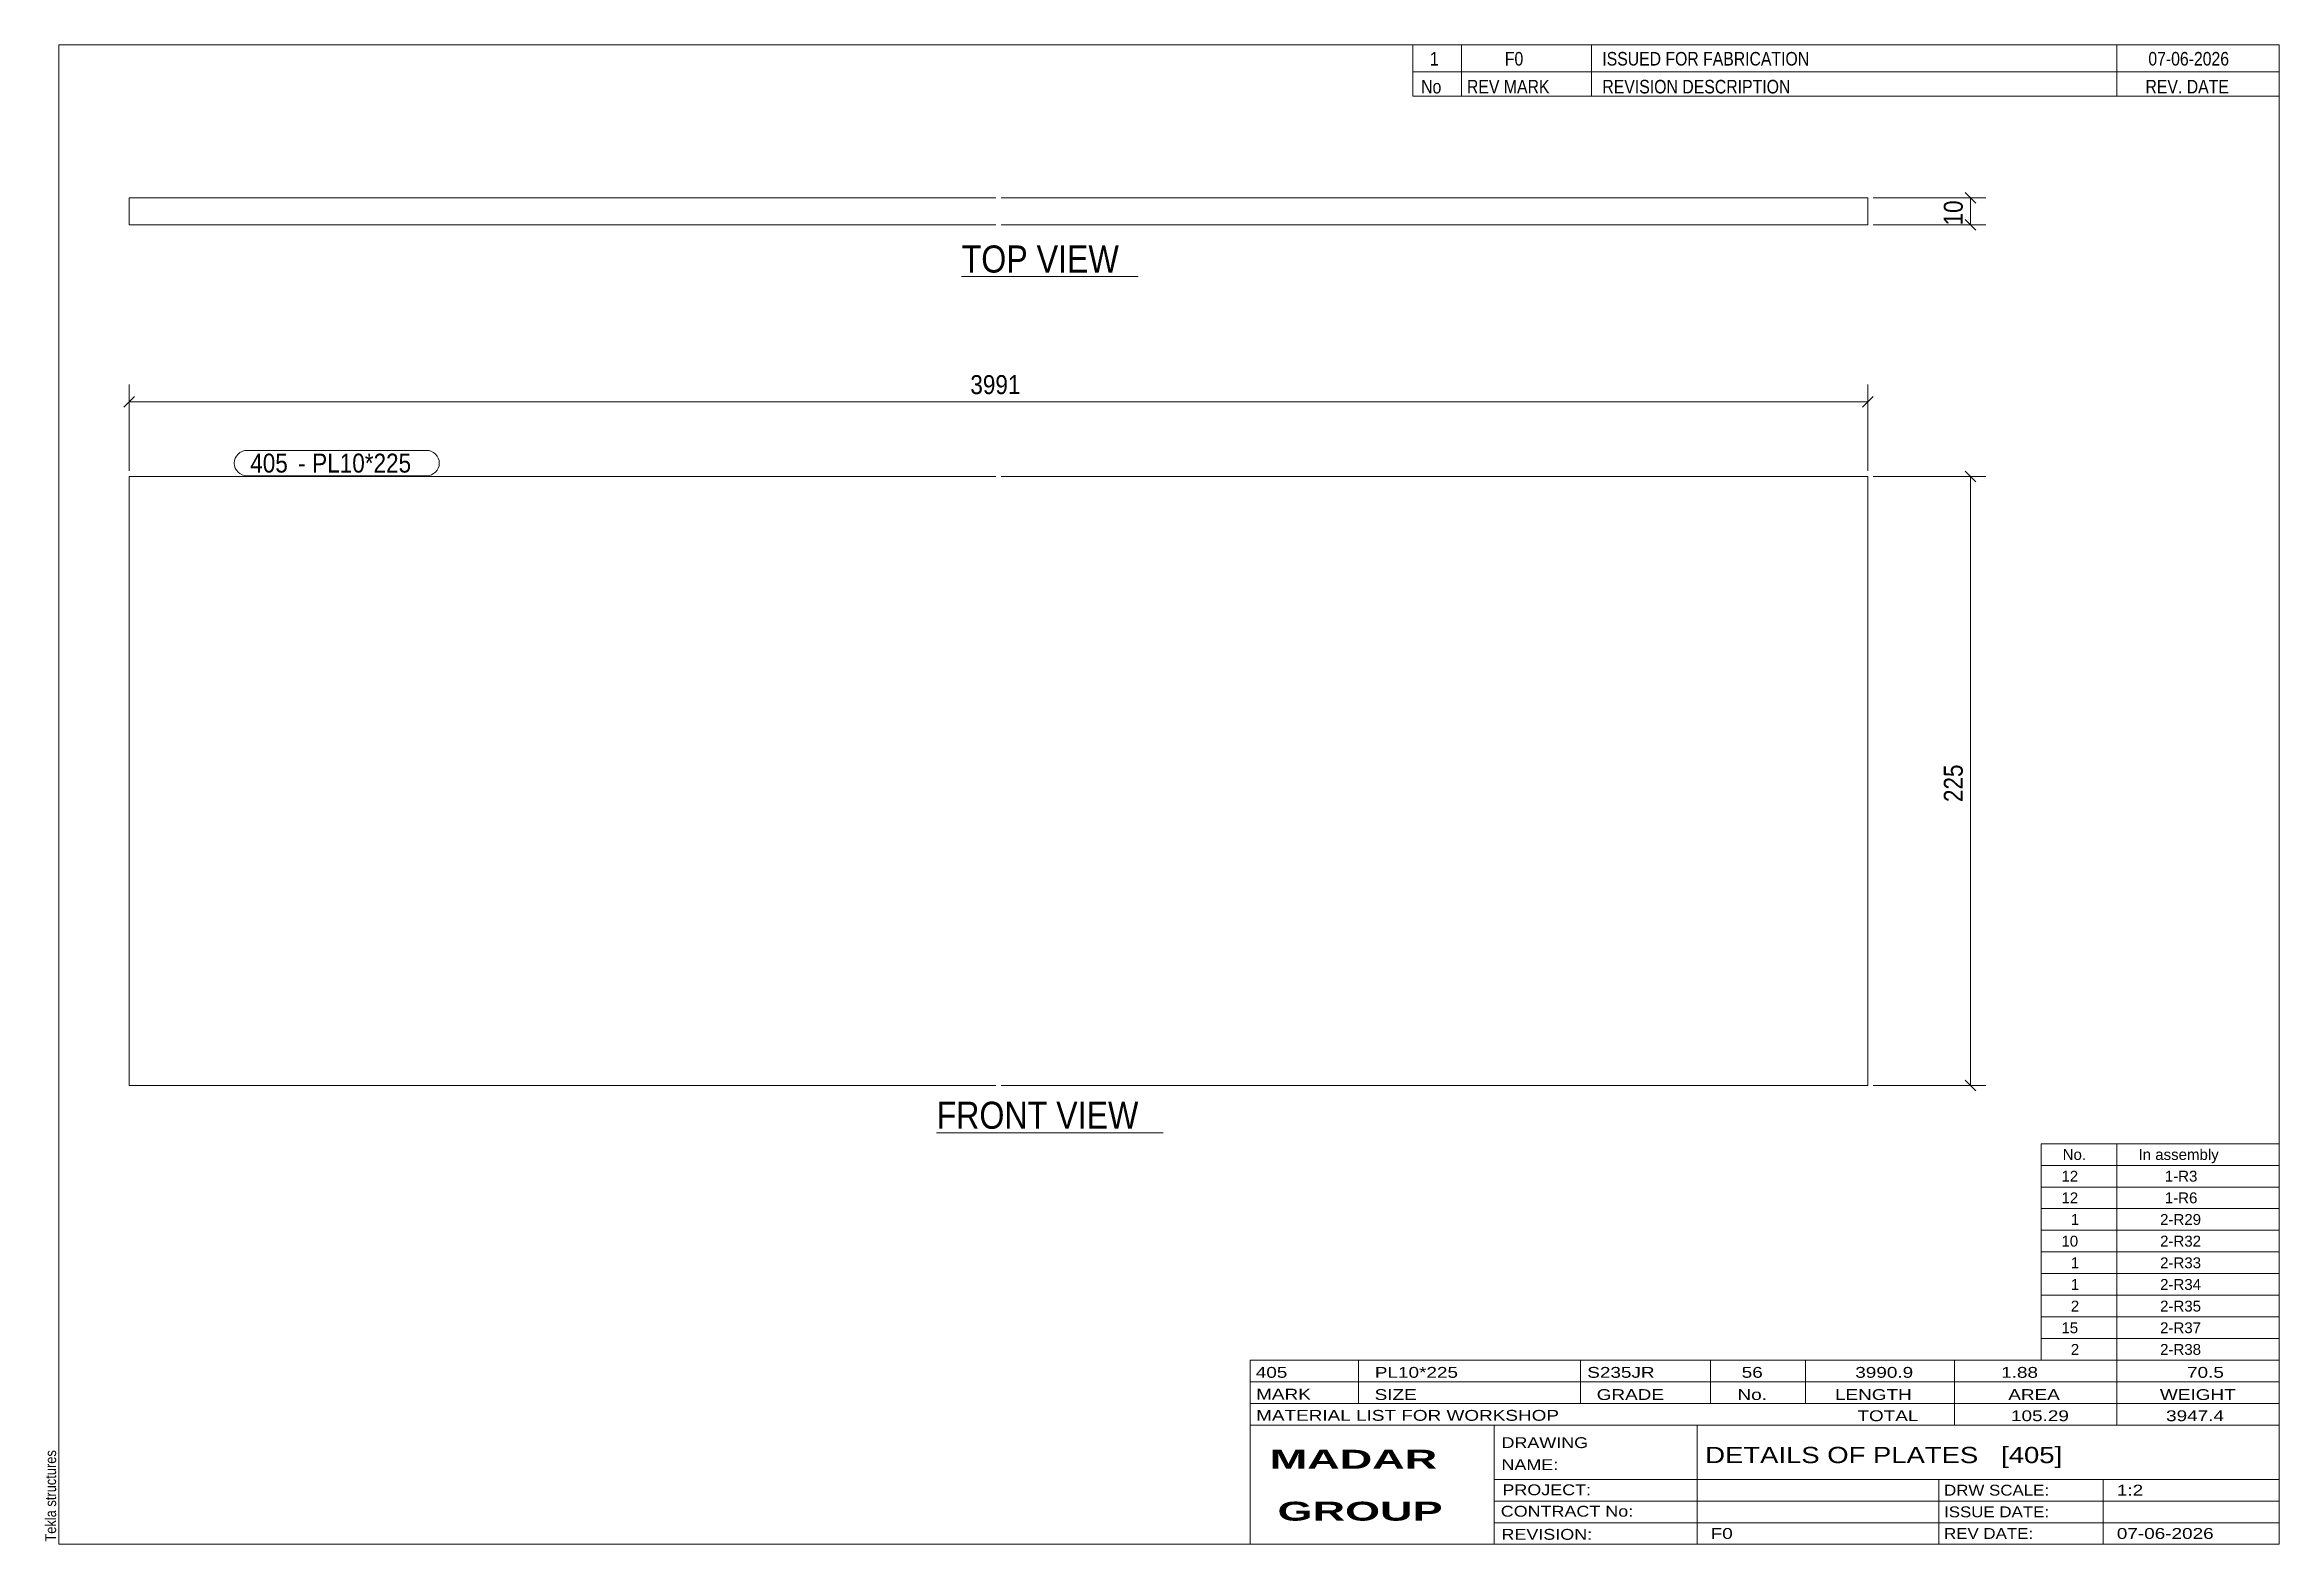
# Model space of a CAD drawing. Header units: millimetres. Extents: x 2 to 415, y 5 to 282.
import ezdxf

# ---------------------------------------------------------------- set-up
doc = ezdxf.new("R2010")
doc.units = ezdxf.units.MM
doc.linetypes.add('XKITLINE00', pattern=[0])
for name, color, linetype, lineweight in [('Dimensions', 7, 'Continuous', 0), ('DrawingSheet', 5, 'Continuous', 0), ('OtherObjectType', 7, 'Continuous', 0), ('Part', 2, 'Continuous', 0), ('PartMark', 7, 'Continuous', 0)]:
    doc.layers.add(name, color=color, linetype=linetype, lineweight=lineweight)
doc.styles.add('ARIAL', font='ARIAL.TTF')
doc.styles.add('ARIAL_BOLD', font='ARIALBD.TTF')
doc.styles.add('ARIAL_NARROW', font='ARIALN.TTF')

# ---------------------------------------------------------------- blocks, each defined once
blk = doc.blocks.new('*A1')
at = {"layer": 'Part', "color": 2, "linetype": 'XKITLINE00', "lineweight": 0}
for p, q in [((178, 202.26), (18, 202.26)), ((18, 202.26), (18, 89.76)), ((339, 202.26), (179, 202.26)), ((339, 89.76), (339, 202.26)), ((18, 89.76), (178, 89.76)), ((179, 89.76), (339, 89.76))]:
    blk.add_line(p, q, dxfattribs=at)
blk = doc.blocks.new('*A2')
at = {"layer": 'Part', "color": 2, "linetype": 'XKITLINE00', "lineweight": 0}
for p, q in [((18, 248.7), (18, 253.7)), ((18, 253.7), (178, 253.7)), ((179, 253.7), (339, 253.7)), ((339, 253.7), (339, 248.7)), ((178, 248.7), (18, 248.7)), ((339, 248.7), (179, 248.7))]:
    blk.add_line(p, q, dxfattribs=at)
blk = doc.blocks.new('*A3')
at = {"layer": 'DrawingSheet', "color": 5, "linetype": 'XKITLINE00', "lineweight": 0}
for p, q in [((415, 282), (5, 282)), ((5, 282), (5, 5)), ((415, 5), (415, 282)), ((5, 5), (415, 5))]:
    blk.add_line(p, q, dxfattribs=at)
at = {"layer": 'DrawingSheet', "color": 5, "style": 'ARIAL', "width": 0.85}
blk.add_text('Tekla structures', height=2, rotation=90, dxfattribs=at).set_placement((4.5, 5.5))
blk = doc.blocks.new('*A4')
at = {"layer": 'OtherObjectType', "color": 7, "linetype": 'XKITLINE00', "lineweight": 0}
for p, q in [((371, 79), (415, 79)), ((371, 75), (371, 79)), ((385, 75), (385, 79)), ((415, 75), (415, 79)), ((371, 75), (415, 75)), ((371, 71), (371, 75)), ((385, 71), (385, 75)), ((415, 71), (415, 75)), ((371, 71), (415, 71)), ((371, 67), (371, 71)), ((385, 67), (385, 71)), ((415, 67), (415, 71)), ((371, 67), (415, 67)), ((371, 63), (371, 67)), ((385, 63), (385, 67)), ((415, 63), (415, 67)), ((371, 63), (415, 63)), ((371, 59), (371, 63)), ((385, 59), (385, 63)), ((415, 59), (415, 63)), ((371, 59), (415, 59)), ((371, 55), (371, 59)), ((385, 55), (385, 59)), ((415, 55), (415, 59)), ((371, 55), (415, 55)), ((371, 51), (371, 55)), ((385, 51), (385, 55)), ((415, 51), (415, 55)), ((371, 51), (415, 51)), ((371, 47), (371, 51)), ((385, 47), (385, 51)), ((415, 47), (415, 51)), ((371, 47), (415, 47)), ((371, 43), (371, 47)), ((385, 43), (385, 47)), ((415, 43), (415, 47)), ((371, 43), (415, 43)), ((371, 39), (371, 43)), ((385, 39), (385, 43)), ((415, 39), (415, 43)), ((371, 39), (415, 39))]:
    blk.add_line(p, q, dxfattribs=at)
at = {"layer": 'OtherObjectType', "color": 7, "style": 'ARIAL_NARROW', "width": 1.211571}
for s, p in [('No.', (375, 76)), ('In assembly', (389, 76)), ('12', (374.77, 72)), ('1-R3', (393.86, 72)), ('12', (374.77, 68)), ('2-R29', (392.99, 64)), ('1-R6', (393.86, 68)), ('10', (374.77, 60)), ('1', (376.5, 64)), ('2-R32', (392.99, 60)), ('1', (376.5, 56)), ('2-R33', (392.99, 56)), ('1', (376.5, 52)), ('2-R34', (392.99, 52)), ('2', (376.5, 48)), ('2-R35', (392.99, 48)), ('15', (374.77, 44)), ('2-R37', (392.99, 44)), ('2', (376.5, 40)), ('2-R38', (392.99, 40))]:
    blk.add_text(s, height=2, dxfattribs=at).set_placement(p)
blk = doc.blocks.new('*A5')
at = {"layer": 'OtherObjectType', "color": 7, "linetype": 'XKITLINE00', "lineweight": 0}
for p, q in [((255, 282), (415, 282)), ((415, 282), (255, 282)), ((255, 282), (255, 277)), ((264, 282), (264, 277)), ((288, 282), (288, 277)), ((385, 282), (385, 277)), ((415, 282), (415, 277)), ((255, 277), (415, 277)), ((255, 277), (255, 272.5)), ((255, 277), (415, 277)), ((264, 277), (264, 272.5)), ((288, 277), (288, 272.5)), ((385, 277), (385, 272.5)), ((415, 277), (415, 272.5)), ((415, 272.5), (255, 272.5))]:
    blk.add_line(p, q, dxfattribs=at)
at = {"layer": 'OtherObjectType', "color": 7, "style": 'ARIAL_NARROW'}
for s, width, p in [('1', 1.017001, (258.16, 278.15)), ('F0', 1.017001, (272, 278.15)), ('ISSUED FOR FABRICATION', 1.017001, (290, 278.15)), ('07-06-2026', 1.017001, (390.82, 278.15)), ('No', 1.02, (256.54, 273)), ('REV MARK', 1.02, (265, 273)), ('REVISION DESCRIPTION', 1.02, (290, 273)), ('REV. DATE', 1.02, (390.28, 273))]:
    blk.add_text(s, height=2.5, dxfattribs=dict(at, width=width)).set_placement(p)
blk = doc.blocks.new('*A6')
at = {"layer": 'OtherObjectType', "color": 7, "linetype": 'XKITLINE00', "lineweight": 0}
for p, q in [((225, 39), (415, 39)), ((225, 39), (225, 35)), ((225, 39), (415, 39)), ((245, 35), (245, 39)), ((286, 35), (286, 39)), ((310, 35), (310, 39)), ((327.5, 35), (327.5, 39)), ((355, 35), (355, 39)), ((385, 35), (385, 39)), ((415, 35), (415, 39)), ((225, 35), (415, 35)), ((225, 35), (225, 5)), ((225, 35), (415, 35)), ((245, 31), (245, 35)), ((286, 31), (286, 35)), ((310, 31), (310, 35)), ((327.5, 31), (327.5, 35)), ((355, 31), (355, 35)), ((385, 31), (385, 35)), ((415, 31), (415, 35)), ((225, 31), (415, 31)), ((355, 27), (355, 31)), ((385, 27), (385, 31)), ((415, 27), (415, 31)), ((225, 27), (415, 27)), ((270, 21), (270, 27)), ((307.5, 17), (307.5, 27)), ((415, 21), (415, 27)), ((270, 21), (270, 5)), ((415, 17), (415, 21)), ((270, 17), (415, 17)), ((307.5, 5), (307.5, 17)), ((352.16, 13), (352.16, 17)), ((382.5, 5), (382.5, 17)), ((415, 13), (415, 17)), ((270, 13), (415, 13)), ((352.16, 5), (352.16, 13)), ((415, 9), (415, 13)), ((270, 9), (415, 9)), ((415, 5), (415, 9)), ((225, 5), (415, 5)), ((262.5, 5), (415, 5))]:
    blk.add_line(p, q, dxfattribs=at)
at = {"layer": 'OtherObjectType', "color": 7, "style": 'ARIAL_NARROW'}
for s, height, width, p in [('405', 2, 1.525501, (226.01, 35.76)), ('PL10*225', 2, 1.525501, (248, 35.76)), ('S235JR', 2, 1.525501, (287.22, 35.76)), ('56', 2, 1.525501, (315.73, 35.76)), ('3990.9', 2, 1.525501, (336.7, 35.76)), ('1.88', 2, 1.525501, (363.64, 35.76)), ('70.5', 2, 1.525501, (397.96, 35.76)), ('MARK', 2, 1.525501, (226.08, 31.73)), ('SIZE', 2, 1.525501, (247.96, 31.66)), ('GRADE', 2, 1.525501, (288.96, 31.66)), ('No.', 2, 1.525501, (314.96, 31.66)), ('LENGTH', 2, 1.525501, (332.96, 31.66)), ('AREA', 2, 1.525501, (364.96, 31.66)), ('WEIGHT', 2, 1.525501, (392.96, 31.66)), ('MATERIAL LIST FOR WORKSHOP', 2, 1.525501, (226.08, 27.82)), ('TOTAL', 2, 1.525501, (337.1, 27.75)), ('105.29', 2, 1.525501, (365.46, 27.75)), ('3947.4', 2, 1.525501, (394.09, 27.75)), ('DRAWING', 2, 1.445, (271.38, 22.78)), ('NAME:', 2, 1.445, (271.38, 18.72)), ('DETAILS OF PLATES   [405]', 3, 1.474651, (309, 20)), ('PROJECT:', 2, 1.445, (271.55, 14.07)), ('DRW SCALE:', 2, 1.36, (353.1, 14)), ('1:2', 2, 1.525501, (385, 14)), ('CONTRACT No:', 2, 1.445, (271.25, 10.11)), ('ISSUE DATE:', 2, 1.36, (353.1, 10)), ('REVISION:', 2, 1.445, (271.38, 5.84)), ('F0', 2, 1.525501, (310, 6)), ('REV DATE:', 2, 1.36, (353.1, 6)), ('07-06-2026', 2, 1.525501, (385, 6))]:
    blk.add_text(s, height=height, dxfattribs=dict(at, width=width)).set_placement(p)
at = {"layer": 'OtherObjectType', "color": 1, "style": 'ARIAL_BOLD', "width": 1.7}
for s, p in [('MADAR ', (228.58, 18.97)), ('GROUP', (230.03, 9.37))]:
    blk.add_text(s, height=3.5, dxfattribs=at).set_placement(p)
blk = doc.blocks.new('*A7')
at = {"layer": 'Dimensions', "color": 7, "linetype": 'XKITLINE00', "lineweight": 0}
for p, q in [((18, 203.26), (18, 219.21)), ((339, 203.26), (339, 219.21)), ((18.99, 217), (17.01, 215.02)), ((18, 216.01), (339, 216.01)), ((339.99, 217), (338.01, 215.02))]:
    blk.add_line(p, q, dxfattribs=at)
at = {"layer": 'Dimensions', "color": 3}
for p in [(18, 216.01), (339, 216.01)]:
    blk.add_point(p, dxfattribs=at)
at = {"layer": 'Dimensions', "color": 3, "style": 'ARIAL', "width": 0.85}
blk.add_text('3991', height=3.5, dxfattribs=at).set_placement((173.31, 217.46))
blk = doc.blocks.new('*A8')
at = {"layer": 'Dimensions', "color": 7, "linetype": 'XKITLINE00', "lineweight": 0}
for p, q in [((340, 202.26), (360.8, 202.26)), ((357.01, 203.25), (358.99, 201.27)), ((358, 89.76), (358, 202.26)), ((340, 89.76), (360.8, 89.76)), ((357.01, 90.75), (358.99, 88.77))]:
    blk.add_line(p, q, dxfattribs=at)
at = {"layer": 'Dimensions', "color": 3}
for p in [(358, 202.26), (358, 89.76)]:
    blk.add_point(p, dxfattribs=at)
at = {"layer": 'Dimensions', "color": 3, "style": 'ARIAL', "width": 0.85}
blk.add_text('225', height=3.5, rotation=90.0002, dxfattribs=at).set_placement((356.55, 142.11))
blk = doc.blocks.new('*A9')
at = {"layer": 'PartMark', "color": 7, "linetype": 'XKITLINE00', "lineweight": 0}
for p, q in [((39.75, 207.06), (72.9, 207.06)), ((39.75, 202.36), (72.9, 202.36))]:
    blk.add_line(p, q, dxfattribs=at)
for centre, start, end in [((39.75, 204.71), 90, 270), ((72.9, 204.71), 270, 90)]:
    blk.add_arc(centre, 2.35, start, end, dxfattribs=at)
at = {"layer": 'PartMark', "color": 1, "style": 'ARIAL', "width": 0.85}
blk.add_text('405', height=3.5, dxfattribs=at).set_placement((40.35, 202.96))
at = {"layer": 'PartMark', "color": 3, "style": 'ARIAL', "width": 0.85}
for s, p in [('PL10*225', (51.79, 202.96)), ('-', (49.19, 202.96))]:
    blk.add_text(s, height=3.5, dxfattribs=at).set_placement(p)
blk = doc.blocks.new('*A10')
at = {"layer": 'OtherObjectType', "color": 7, "linetype": 'XKITLINE00', "lineweight": 0}
blk.add_line((167.07, 81.01), (208.93, 81.01), dxfattribs=at)
at = {"layer": 'OtherObjectType', "color": 3, "style": 'ARIAL', "width": 0.85}
blk.add_text('FRONT VIEW', height=5, dxfattribs=at).set_placement((167.07, 81.76))
blk = doc.blocks.new('*A11')
at = {"layer": 'Dimensions', "color": 7, "linetype": 'XKITLINE00', "lineweight": 0}
for p, q in [((340, 253.7), (360.8, 253.7)), ((357.01, 254.69), (358.99, 252.71)), ((358, 248.7), (358, 253.7)), ((340, 248.7), (360.8, 248.7)), ((357.01, 249.69), (358.99, 247.71))]:
    blk.add_line(p, q, dxfattribs=at)
at = {"layer": 'Dimensions', "color": 3}
for p in [(358, 253.7), (358, 248.7)]:
    blk.add_point(p, dxfattribs=at)
at = {"layer": 'Dimensions', "color": 3, "style": 'ARIAL', "width": 0.85}
blk.add_text('10', height=3.5, rotation=90.0002, dxfattribs=at).set_placement((356.55, 248.61))
blk = doc.blocks.new('*A12')
at = {"layer": 'OtherObjectType', "color": 7, "linetype": 'XKITLINE00', "lineweight": 0}
blk.add_line((171.7, 239.16), (204.3, 239.16), dxfattribs=at)
at = {"layer": 'OtherObjectType', "color": 3, "style": 'ARIAL', "width": 0.85}
blk.add_text('TOP VIEW', height=5, dxfattribs=at).set_placement((171.7, 239.91))

msp = doc.modelspace()

# ---------------------------------------------------------------- block references
at = {"lineweight": 0}
for name in ['*A3', '*A5', '*A2', '*A11', '*A12', '*A7', '*A9', '*A1', '*A8', '*A10', '*A4', '*A6']:
    msp.add_blockref(name, (0, 0), dxfattribs=at)

doc.saveas('drawing.dxf')
